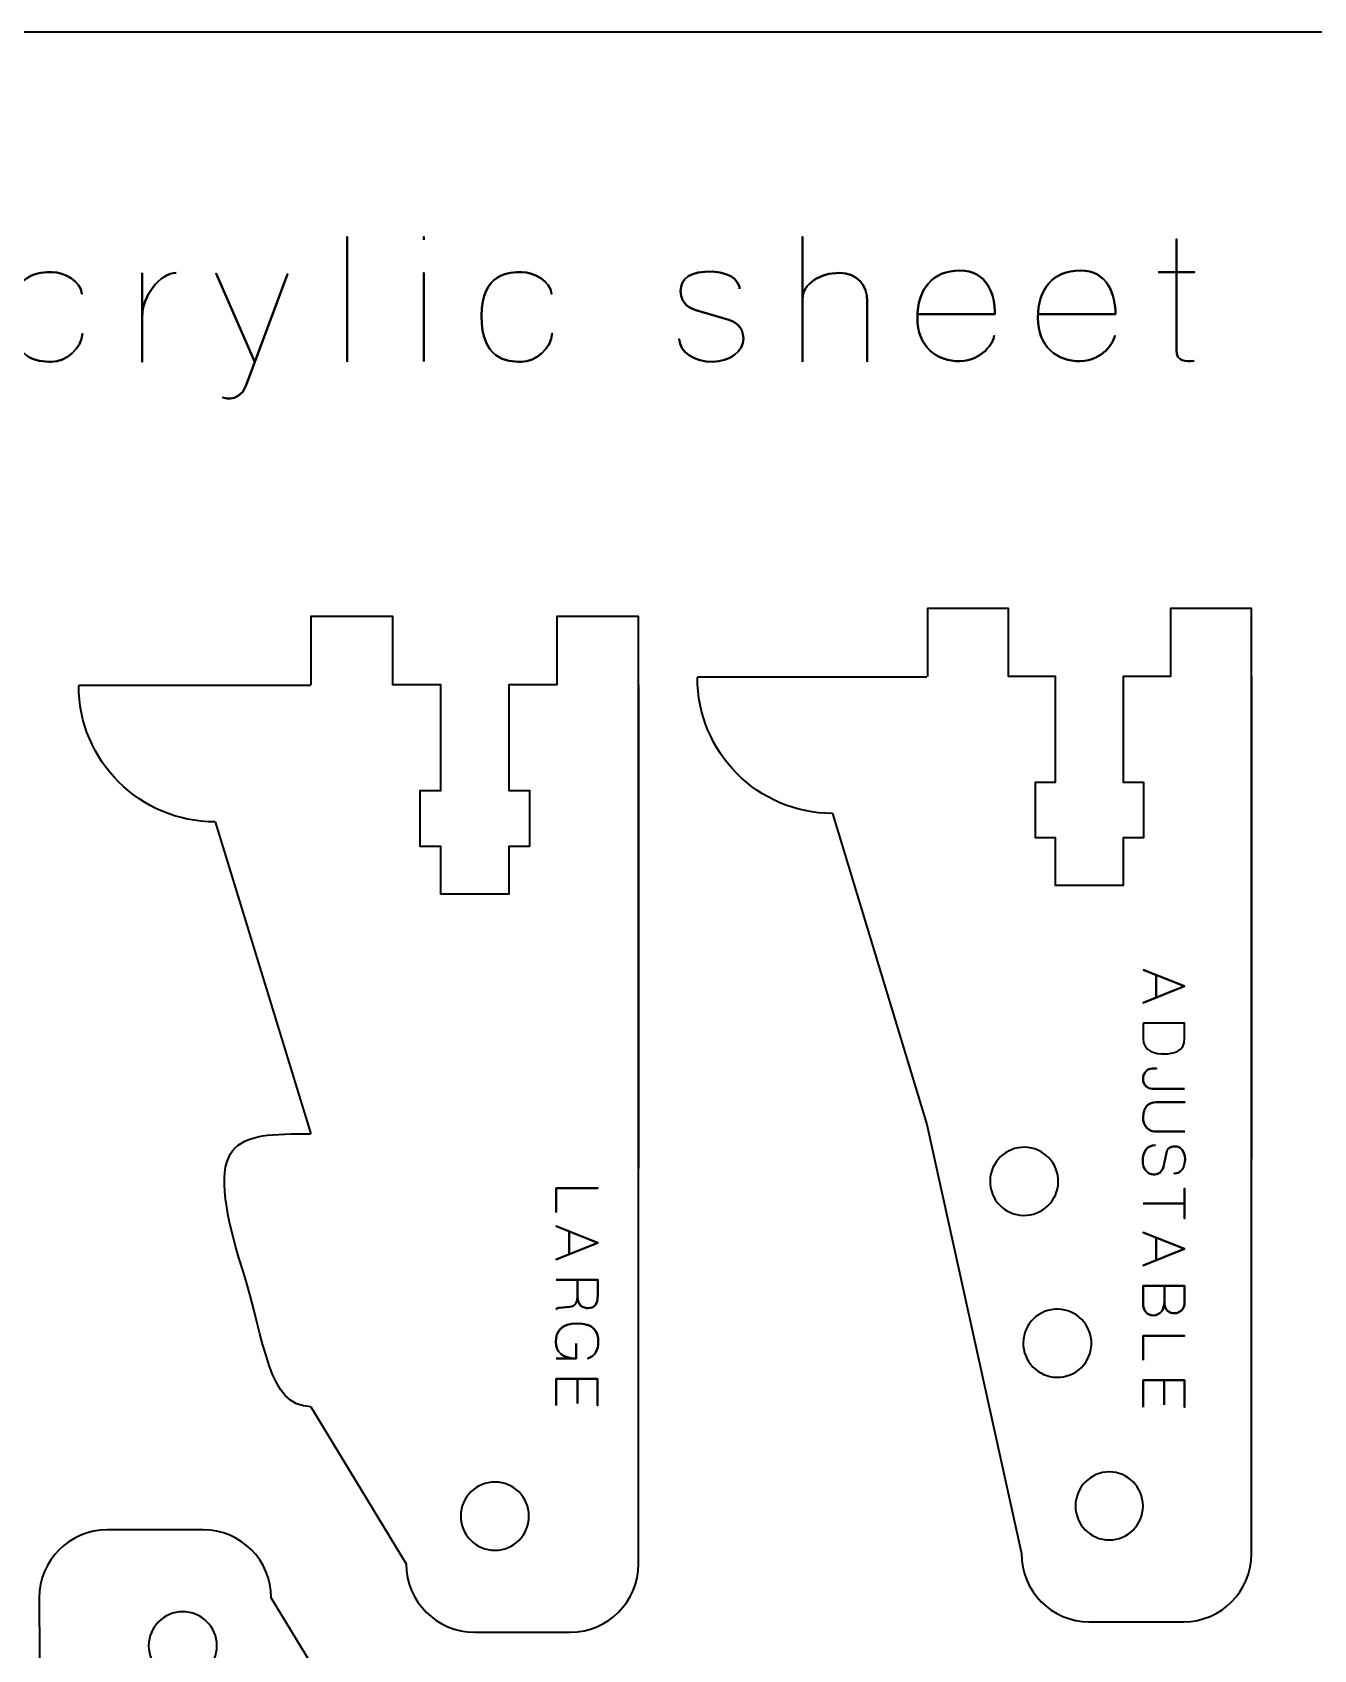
# Model space of a CAD drawing. Header units: inches. Extents: x 215 to 985, y -885 to -315.
# Drawn here: x 284.4 to 378.4, y -433.8 to -315.2 of the extents above; entities that cross this region are included whole.
import ezdxf

# ---------------------------------------------------------------- set-up
doc = ezdxf.new("R2010")
doc.units = ezdxf.units.IN
doc.header["$MEASUREMENT"] = 0
doc.layers.add('Layer 1', color=7, linetype='Continuous')

# ---------------------------------------------------------------- blocks, each defined once
blk = doc.blocks.new('block 257')
at = {"layer": 'Layer 1', "color": 250, "lineweight": 35, "true_color": 0x323232}
blk.add_open_spline([(318.35, -426.53), (316.97, -426.53), (315.85, -425.41), (315.85, -424.02), (315.85, -422.64), (316.97, -421.52), (318.35, -421.52), (319.73, -421.52), (320.85, -422.64), (320.85, -424.02), (320.85, -425.41), (319.73, -426.53), (318.35, -426.53)], degree=3, knots=[0, 0, 0, 0, 1, 1, 1, 2, 2, 2, 3, 3, 3, 4, 4, 4, 4], dxfattribs=at)
blk = doc.blocks.new('block 258')
at = {"layer": 'Layer 1', "color": 250, "lineweight": 35, "true_color": 0x323232}
blk.add_open_spline([(304.87, -416), (301.7, -416), (301.54, -411.26), (299.87, -405.99), (296.72, -395.99), (299.35, -395.99), (304.87, -395.99)], degree=3, knots=[0, 0, 0, 0, 1, 1, 1, 2, 2, 2, 2], dxfattribs=at)
blk = doc.blocks.new('block 259')
at = {"layer": 'Layer 1', "color": 250, "lineweight": 35, "true_color": 0x323232}
blk.add_lwpolyline([(297.84, -373.11), (304.85, -395.99)], dxfattribs=at)
blk = doc.blocks.new('block 260')
at = {"layer": 'Layer 1', "color": 250, "lineweight": 35, "true_color": 0x323232}
blk.add_open_spline([(304.85, -416), (304.85, -416), (311.85, -427.53), (311.85, -427.53), (311.85, -430.29), (314.09, -432.53), (316.85, -432.53), (316.85, -432.53), (323.88, -432.53), (323.88, -432.53), (326.64, -432.53), (328.88, -430.29), (328.88, -427.53), (328.88, -427.53), (328.88, -398.52), (328.88, -398.52)], degree=3, knots=[0, 0, 0, 0, 1, 1, 1, 2, 2, 2, 3, 3, 3, 4, 4, 4, 5, 5, 5, 5], dxfattribs=at)
blk = doc.blocks.new('block 261')
at = {"layer": 'Layer 1', "color": 250, "lineweight": 35, "true_color": 0x323232}
blk.add_lwpolyline([(304.85, -363.11), (287.84, -363.11)], dxfattribs=at)
blk = doc.blocks.new('block 262')
at = {"layer": 'Layer 1', "color": 250, "lineweight": 35, "true_color": 0x323232}
blk.add_open_spline([(328.88, -363.05), (328.88, -363.05), (328.88, -358.05), (328.88, -358.05), (328.88, -358.05), (322.88, -358.05), (322.88, -358.05), (322.88, -358.05), (322.88, -363.05), (322.88, -363.05), (322.88, -363.05), (319.38, -363.05), (319.38, -363.05), (319.38, -363.05), (319.38, -370.8), (319.38, -370.8), (319.38, -370.8), (320.88, -370.8), (320.88, -370.8), (320.88, -370.8), (320.88, -374.91), (320.88, -374.91), (320.88, -374.91), (319.38, -374.91), (319.38, -374.91), (319.38, -374.91), (319.38, -378.41), (319.38, -378.41), (319.38, -378.41), (314.38, -378.41), (314.38, -378.41), (314.38, -378.41), (314.38, -374.91), (314.38, -374.91), (314.38, -374.91), (312.88, -374.91), (312.88, -374.91), (312.88, -374.91), (312.88, -370.8), (312.88, -370.8), (312.88, -370.8), (314.38, -370.8), (314.38, -370.8), (314.38, -370.8), (314.38, -363.05), (314.38, -363.05), (314.38, -363.05), (310.88, -363.05), (310.88, -363.05), (310.88, -363.05), (310.88, -358.05), (310.88, -358.05), (310.88, -358.05), (304.87, -358.05), (304.87, -358.05), (304.87, -358.05), (304.87, -363.05), (304.87, -363.05)], degree=3, knots=[0, 0, 0, 0, 1, 1, 1, 2, 2, 2, 3, 3, 3, 4, 4, 4, 5, 5, 5, 6, 6, 6, 7, 7, 7, 8, 8, 8, 9, 9, 9, 10, 10, 10, 11, 11, 11, 12, 12, 12, 13, 13, 13, 14, 14, 14, 15, 15, 15, 16, 16, 16, 17, 17, 17, 18, 18, 18, 19, 19, 19, 19], dxfattribs=at)
blk = doc.blocks.new('block 263')
at = {"layer": 'Layer 1', "color": 250, "lineweight": 35, "true_color": 0x323232}
blk.add_open_spline([(328.88, -398.52), (328.88, -398.52), (328.88, -382.82), (328.88, -375.79), (328.88, -368.75), (328.88, -363.05), (328.88, -363.05), (328.88, -363.05), (328.88, -368.75), (328.88, -375.79), (328.88, -382.82), (328.88, -398.52), (328.88, -398.52)], degree=3, knots=[0, 0, 0, 0, 1, 1, 1, 2, 2, 2, 3, 3, 3, 4, 4, 4, 4], dxfattribs=at)
blk = doc.blocks.new('block 264')
at = {"layer": 'Layer 1', "color": 13, "lineweight": 35, "true_color": 0xed6444}
for points, knots in [([(322.84, -401.75), (322.84, -401.75), (322.84, -399.97), (322.84, -399.97), (322.84, -399.97), (325.89, -399.97), (325.89, -399.97), (325.89, -399.97), (322.84, -399.97), (322.84, -399.97), (322.84, -399.97), (322.84, -401.75), (322.84, -401.75)], [0, 0, 0, 0, 1, 1, 1, 2, 2, 2, 3, 3, 3, 4, 4, 4, 4]), ([(325.89, -403.98), (325.89, -403.98), (322.84, -405.2), (322.84, -405.2), (322.84, -405.2), (325.89, -403.98), (325.89, -403.98), (325.89, -403.98), (322.84, -402.77), (322.84, -402.77), (322.84, -402.77), (325.89, -403.98), (325.89, -403.98)], [0, 0, 0, 0, 1, 1, 1, 2, 2, 2, 3, 3, 3, 4, 4, 4, 4]), ([(323.8, -404.81), (323.8, -404.81), (323.8, -403.15), (323.8, -403.15), (323.8, -403.15), (323.8, -404.81), (323.8, -404.81)], [0, 0, 0, 0, 1, 1, 1, 2, 2, 2, 2]), ([(322.84, -406.69), (322.84, -406.69), (325.89, -406.69), (325.89, -406.69), (325.89, -406.69), (325.89, -407.8), (325.89, -407.8), (325.89, -408.58), (325.62, -408.74), (325.21, -408.77), (324.8, -408.78), (324.4, -408.58), (324.4, -407.89), (324.4, -407.89), (324.4, -406.69), (324.4, -406.69), (324.4, -406.69), (324.4, -407.89), (324.4, -407.89), (324.4, -408.56), (324.8, -408.78), (325.21, -408.77), (325.62, -408.74), (325.89, -408.56), (325.89, -407.8), (325.89, -407.8), (325.89, -406.69), (325.89, -406.69), (325.89, -406.69), (322.84, -406.69), (322.84, -406.69)], [0, 0, 0, 0, 1, 1, 1, 2, 2, 2, 3, 3, 3, 4, 4, 4, 5, 5, 5, 6, 6, 6, 7, 7, 7, 8, 8, 8, 9, 9, 9, 10, 10, 10, 10]), ([(322.84, -408.86), (322.9, -408.77), (323.02, -408.75), (323.07, -408.75), (323.07, -408.75), (323.84, -408.68), (323.84, -408.68), (324.17, -408.65), (324.4, -408.41), (324.4, -407.95), (324.4, -408.41), (324.17, -408.65), (323.84, -408.68), (323.84, -408.68), (323.07, -408.75), (323.07, -408.75), (323.02, -408.75), (322.9, -408.77), (322.84, -408.86)], [0, 0, 0, 0, 1, 1, 1, 2, 2, 2, 3, 3, 3, 4, 4, 4, 5, 5, 5, 6, 6, 6, 6]), ([(324.32, -411.37), (324.32, -411.37), (324.32, -412.46), (324.32, -412.46), (323.28, -412.46), (322.82, -411.99), (322.82, -411.24), (322.82, -410.49), (323.21, -409.9), (324.37, -409.9), (325.53, -409.9), (325.93, -410.4), (325.93, -411.24), (325.93, -411.84), (325.72, -412.26), (325.17, -412.46), (325.72, -412.26), (325.93, -411.84), (325.93, -411.24), (325.93, -410.4), (325.53, -409.9), (324.37, -409.9), (323.21, -409.9), (322.82, -410.49), (322.82, -411.24), (322.82, -411.99), (323.28, -412.46), (324.32, -412.46), (324.32, -412.46), (324.32, -411.37), (324.32, -411.37)], [0, 0, 0, 0, 1, 1, 1, 2, 2, 2, 3, 3, 3, 4, 4, 4, 5, 5, 5, 6, 6, 6, 7, 7, 7, 8, 8, 8, 9, 9, 9, 10, 10, 10, 10]), ([(322.84, -412.46), (322.84, -412.46), (324.32, -412.46), (324.32, -412.46), (324.32, -412.46), (322.84, -412.46), (322.84, -412.46)], [0, 0, 0, 0, 1, 1, 1, 2, 2, 2, 2]), ([(322.84, -415.92), (322.84, -415.92), (322.84, -413.95), (322.84, -413.95), (322.84, -413.95), (325.87, -413.95), (325.87, -413.95), (325.87, -413.95), (325.87, -415.92), (325.87, -415.92), (325.87, -415.92), (325.87, -413.95), (325.87, -413.95), (325.87, -413.95), (322.84, -413.95), (322.84, -413.95), (322.84, -413.95), (322.84, -415.92), (322.84, -415.92)], [0, 0, 0, 0, 1, 1, 1, 2, 2, 2, 3, 3, 3, 4, 4, 4, 5, 5, 5, 6, 6, 6, 6]), ([(324.4, -415.76), (324.4, -415.76), (324.4, -413.95), (324.4, -413.95), (324.4, -413.95), (324.4, -415.76), (324.4, -415.76)], [0, 0, 0, 0, 1, 1, 1, 2, 2, 2, 2])]:
    blk.add_open_spline(points, degree=3, knots=knots, dxfattribs=at)
blk = doc.blocks.new('block 256')
at = {"layer": 'Layer 1', "color": 250, "lineweight": 35, "true_color": 0x323232}
blk.add_open_spline([(297.84, -373.11), (292.32, -373.11), (287.84, -368.63), (287.84, -363.11)], degree=3, dxfattribs=at)
at = {"layer": 'Layer 1'}
for name in ['block 262', 'block 261', 'block 263', 'block 259', 'block 258', 'block 260', 'block 264', 'block 257']:
    blk.add_blockref(name, (0, 0), dxfattribs=at)
blk = doc.blocks.new('block 266')
at = {"layer": 'Layer 1', "color": 250, "lineweight": 35, "true_color": 0x323232}
blk.add_open_spline([(295.47, -431.03), (296.85, -431.03), (297.97, -432.15), (297.97, -433.53), (297.97, -434.91), (296.85, -436.03), (295.47, -436.03), (294.09, -436.03), (292.97, -434.91), (292.97, -433.53), (292.97, -432.15), (294.09, -431.03), (295.47, -431.03)], degree=3, knots=[0, 0, 0, 0, 1, 1, 1, 2, 2, 2, 3, 3, 3, 4, 4, 4, 4], dxfattribs=at)
blk = doc.blocks.new('block 267')
at = {"layer": 'Layer 1', "color": 250, "lineweight": 35, "true_color": 0x323232}
blk.add_open_spline([(308.93, -441.55), (312.11, -441.55), (312.27, -446.28), (313.93, -451.55), (317.08, -461.54), (314.45, -461.54), (308.93, -461.54)], degree=3, knots=[0, 0, 0, 0, 1, 1, 1, 2, 2, 2, 2], dxfattribs=at)
blk = doc.blocks.new('block 268')
at = {"layer": 'Layer 1', "color": 250, "lineweight": 35, "true_color": 0x323232}
blk.add_lwpolyline([(320.87, -481.97), (308.93, -461.54)], dxfattribs=at)
blk = doc.blocks.new('block 269')
at = {"layer": 'Layer 1', "color": 250, "lineweight": 35, "true_color": 0x323232}
blk.add_open_spline([(308.96, -441.55), (308.96, -441.55), (301.96, -430.02), (301.96, -430.02), (301.96, -427.26), (299.73, -425.03), (296.97, -425.03), (296.97, -425.03), (289.94, -425.03), (289.94, -425.03), (287.18, -425.03), (284.94, -427.26), (284.94, -430.02), (284.94, -430.02), (285.15, -463.76), (285.15, -463.76)], degree=3, knots=[0, 0, 0, 0, 1, 1, 1, 2, 2, 2, 3, 3, 3, 4, 4, 4, 5, 5, 5, 5], dxfattribs=at)
blk = doc.blocks.new('block 270')
at = {"layer": 'Layer 1', "color": 250, "lineweight": 35, "true_color": 0x323232}
blk.add_lwpolyline([(316.07, -493.32), (332.68, -489.75)], dxfattribs=at)
blk = doc.blocks.new('block 271')
at = {"layer": 'Layer 1', "color": 250, "lineweight": 35, "true_color": 0x323232}
blk.add_open_spline([(292.6, -498.42), (292.6, -498.42), (293.65, -503.31), (293.65, -503.31), (293.65, -503.31), (299.51, -502.05), (299.51, -502.05), (299.51, -502.05), (298.46, -497.16), (298.46, -497.16), (298.46, -497.16), (301.88, -496.43), (301.88, -496.43), (301.88, -496.43), (300.25, -488.85), (300.25, -488.85), (300.25, -488.85), (298.79, -489.17), (298.79, -489.17), (298.79, -489.17), (297.93, -485.16), (297.93, -485.16), (297.93, -485.16), (299.39, -484.85), (299.39, -484.85), (299.39, -484.85), (298.66, -481.43), (298.66, -481.43), (298.66, -481.43), (303.55, -480.38), (303.55, -480.38), (303.55, -480.38), (304.28, -483.8), (304.28, -483.8), (304.28, -483.8), (305.75, -483.48), (305.75, -483.48), (305.75, -483.48), (306.61, -487.49), (306.61, -487.49), (306.61, -487.49), (305.14, -487.8), (305.14, -487.8), (305.14, -487.8), (306.77, -495.38), (306.77, -495.38), (306.77, -495.38), (310.19, -494.64), (310.19, -494.64), (310.19, -494.64), (311.24, -499.53), (311.24, -499.53), (311.24, -499.53), (317.1, -498.27), (317.1, -498.27), (317.1, -498.27), (316.05, -493.38), (316.05, -493.38)], degree=3, knots=[0, 0, 0, 0, 1, 1, 1, 2, 2, 2, 3, 3, 3, 4, 4, 4, 5, 5, 5, 6, 6, 6, 7, 7, 7, 8, 8, 8, 9, 9, 9, 10, 10, 10, 11, 11, 11, 12, 12, 12, 13, 13, 13, 14, 14, 14, 15, 15, 15, 16, 16, 16, 17, 17, 17, 18, 18, 18, 19, 19, 19, 19], dxfattribs=at)
blk = doc.blocks.new('block 272')
at = {"layer": 'Layer 1', "color": 250, "lineweight": 35, "true_color": 0x323232}
blk.add_open_spline([(285.15, -463.76), (285.15, -463.76), (288.45, -479.11), (289.92, -485.98), (291.4, -492.85), (292.6, -498.42), (292.6, -498.42), (292.6, -498.42), (291.4, -492.85), (289.92, -485.98), (288.45, -479.11), (285.15, -463.76), (285.15, -463.76)], degree=3, knots=[0, 0, 0, 0, 1, 1, 1, 2, 2, 2, 3, 3, 3, 4, 4, 4, 4], dxfattribs=at)
blk = doc.blocks.new('block 273')
at = {"layer": 'Layer 1', "color": 13, "lineweight": 35, "true_color": 0xed6444}
for points, knots in [([(292.12, -439.9), (292.12, -439.9), (292.12, -441.68), (292.12, -441.68), (292.12, -441.68), (289.07, -441.68), (289.07, -441.68), (289.07, -441.68), (292.12, -441.68), (292.12, -441.68), (292.12, -441.68), (292.12, -439.9), (292.12, -439.9)], [0, 0, 0, 0, 1, 1, 1, 2, 2, 2, 3, 3, 3, 4, 4, 4, 4]), ([(292.12, -443.16), (292.12, -443.16), (292.12, -444.94), (292.12, -444.94), (292.12, -444.94), (289.07, -444.94), (289.07, -444.94), (289.07, -444.94), (292.12, -444.94), (292.12, -444.94), (292.12, -444.94), (292.12, -443.16), (292.12, -443.16)], [0, 0, 0, 0, 1, 1, 1, 2, 2, 2, 3, 3, 3, 4, 4, 4, 4]), ([(292.12, -448.86), (292.12, -448.86), (289.07, -447.65), (289.07, -447.65), (289.07, -447.65), (292.12, -446.43), (292.12, -446.43), (292.12, -446.43), (289.07, -447.65), (289.07, -447.65), (289.07, -447.65), (292.12, -448.86), (292.12, -448.86)], [0, 0, 0, 0, 1, 1, 1, 2, 2, 2, 3, 3, 3, 4, 4, 4, 4]), ([(291.16, -448.48), (291.16, -448.48), (291.16, -446.82), (291.16, -446.82), (291.16, -446.82), (291.16, -448.48), (291.16, -448.48)], [0, 0, 0, 0, 1, 1, 1, 2, 2, 2, 2]), ([(289.07, -453.03), (289.07, -453.03), (292.12, -451.72), (292.12, -451.72), (292.12, -451.72), (289.07, -450.4), (289.07, -450.4), (289.07, -450.4), (292.12, -450.4), (292.12, -450.4), (292.12, -450.4), (289.07, -450.4), (289.07, -450.4), (289.07, -450.4), (292.12, -451.72), (292.12, -451.72), (292.12, -451.72), (289.07, -453.03), (289.07, -453.03), (289.07, -453.03), (292.12, -453.03), (292.12, -453.03), (292.12, -453.03), (289.07, -453.03), (289.07, -453.03)], [0, 0, 0, 0, 1, 1, 1, 2, 2, 2, 3, 3, 3, 4, 4, 4, 5, 5, 5, 6, 6, 6, 7, 7, 7, 8, 8, 8, 8]), ([(291.2, -456.65), (291.88, -456.65), (292.15, -456.13), (292.15, -455.53), (292.15, -454.91), (291.76, -454.53), (291.39, -454.52), (291.01, -454.5), (290.72, -454.69), (290.64, -455.07), (290.64, -455.07), (290.41, -456.11), (290.41, -456.11), (290.35, -456.4), (290.18, -456.57), (289.78, -456.57), (289.39, -456.57), (289.04, -456.24), (289.04, -455.63), (289.04, -455.02), (289.33, -454.57), (289.83, -454.59), (289.33, -454.57), (289.04, -455.02), (289.04, -455.63), (289.04, -456.24), (289.39, -456.57), (289.78, -456.57), (290.18, -456.57), (290.35, -456.41), (290.41, -456.11), (290.41, -456.11), (290.64, -455.07), (290.64, -455.07), (290.72, -454.68), (291.01, -454.5), (291.39, -454.52), (291.76, -454.53), (292.15, -454.91), (292.15, -455.53), (292.15, -456.13), (291.88, -456.65), (291.2, -456.65)], [0, 0, 0, 0, 1, 1, 1, 2, 2, 2, 3, 3, 3, 4, 4, 4, 5, 5, 5, 6, 6, 6, 7, 7, 7, 8, 8, 8, 9, 9, 9, 10, 10, 10, 11, 11, 11, 12, 12, 12, 13, 13, 13, 14, 14, 14, 14])]:
    blk.add_open_spline(points, degree=3, knots=knots, dxfattribs=at)
blk = doc.blocks.new('block 265')
at = {"layer": 'Layer 1', "color": 250, "lineweight": 35, "true_color": 0x323232}
blk.add_open_spline([(320.87, -481.97), (326.28, -480.86), (331.57, -484.34), (332.68, -489.75)], degree=3, dxfattribs=at)
at = {"layer": 'Layer 1'}
for name in ['block 269', 'block 266', 'block 273', 'block 267', 'block 268', 'block 272', 'block 271', 'block 270']:
    blk.add_blockref(name, (0, 0), dxfattribs=at)
blk = doc.blocks.new('block 275')
at = {"layer": 'Layer 1', "color": 250, "lineweight": 35, "true_color": 0x323232}
blk.add_open_spline([(363.39, -425.77), (362.02, -425.77), (360.91, -424.66), (360.91, -423.28), (360.91, -421.9), (362.02, -420.78), (363.39, -420.78), (364.75, -420.78), (365.86, -421.9), (365.86, -423.28), (365.86, -424.66), (364.75, -425.77), (363.39, -425.77)], degree=3, knots=[0, 0, 0, 0, 1, 1, 1, 2, 2, 2, 3, 3, 3, 4, 4, 4, 4], dxfattribs=at)
blk = doc.blocks.new('block 276')
at = {"layer": 'Layer 1', "color": 250, "lineweight": 35, "true_color": 0x323232}
blk.add_lwpolyline([(343.09, -372.49), (350.02, -395.31)], dxfattribs=at)
blk = doc.blocks.new('block 277')
at = {"layer": 'Layer 1', "color": 250, "lineweight": 35, "true_color": 0x323232}
blk.add_open_spline([(350.02, -395.31), (350.02, -395.31), (356.95, -426.77), (356.95, -426.77), (356.95, -429.53), (359.17, -431.76), (361.9, -431.77), (361.9, -431.77), (368.86, -431.77), (368.86, -431.77), (371.59, -431.76), (373.81, -429.53), (373.81, -426.77), (373.81, -426.77), (373.81, -397.84), (373.81, -397.84)], degree=3, knots=[0, 0, 0, 0, 1, 1, 1, 2, 2, 2, 3, 3, 3, 4, 4, 4, 5, 5, 5, 5], dxfattribs=at)
blk = doc.blocks.new('block 278')
at = {"layer": 'Layer 1', "color": 250, "lineweight": 35, "true_color": 0x323232}
blk.add_lwpolyline([(350.02, -362.51), (333.19, -362.51)], dxfattribs=at)
blk = doc.blocks.new('block 279')
at = {"layer": 'Layer 1', "color": 250, "lineweight": 35, "true_color": 0x323232}
blk.add_lwpolyline([(373.81, -362.45), (373.81, -357.46), (367.87, -357.46), (367.87, -362.45), (364.4, -362.45), (364.4, -370.19), (365.89, -370.19), (365.89, -374.28), (364.4, -374.28), (364.4, -377.77), (359.45, -377.77), (359.45, -374.28), (357.97, -374.28), (357.97, -370.19), (359.45, -370.19), (359.45, -362.45), (355.99, -362.45), (355.99, -357.46), (350.05, -357.46), (350.05, -362.45)], dxfattribs=at)
blk = doc.blocks.new('block 280')
at = {"layer": 'Layer 1', "color": 250, "lineweight": 35, "true_color": 0x323232}
blk.add_open_spline([(373.81, -397.84), (373.81, -397.84), (373.81, -382.17), (373.81, -375.16), (373.81, -368.14), (373.81, -362.45), (373.81, -362.45), (373.81, -362.45), (373.81, -368.14), (373.81, -375.16), (373.81, -382.17), (373.81, -397.84), (373.81, -397.84)], degree=3, knots=[0, 0, 0, 0, 1, 1, 1, 2, 2, 2, 3, 3, 3, 4, 4, 4, 4], dxfattribs=at)
blk = doc.blocks.new('block 281')
at = {"layer": 'Layer 1', "color": 13, "lineweight": 35, "true_color": 0xed6444}
blk.add_lwpolyline([(365.86, -401.09), (368.91, -401.09), (368.91, -400), (368.91, -402.2), (368.91, -401.09), (365.86, -401.09)], dxfattribs=at)
for points, knots in [([(365.86, -383.96), (365.86, -383.96), (368.91, -385.17), (368.91, -385.17), (368.91, -385.17), (365.86, -386.39), (365.86, -386.39), (365.86, -386.39), (368.91, -385.17), (368.91, -385.17), (368.91, -385.17), (365.86, -383.96), (365.86, -383.96)], [0, 0, 0, 0, 1, 1, 1, 2, 2, 2, 3, 3, 3, 4, 4, 4, 4]), ([(366.82, -384.34), (366.82, -384.34), (366.82, -386), (366.82, -386), (366.82, -386), (366.82, -384.34), (366.82, -384.34)], [0, 0, 0, 0, 1, 1, 1, 2, 2, 2, 2]), ([(365.86, -387.88), (365.86, -387.88), (368.91, -387.88), (368.91, -387.88), (368.91, -387.88), (368.91, -388.98), (368.91, -388.98), (368.91, -389.98), (368.06, -390.11), (367.43, -390.13), (366.8, -390.16), (365.86, -389.94), (365.86, -388.98), (365.86, -388.98), (365.86, -387.88), (365.86, -387.88)], [0, 0, 0, 0, 1, 1, 1, 2, 2, 2, 3, 3, 3, 4, 4, 4, 5, 5, 5, 5]), ([(365.86, -387.88), (365.86, -387.88), (368.91, -387.88), (368.91, -387.88), (368.91, -387.88), (368.91, -388.98), (368.91, -388.98), (368.91, -389.98), (368.06, -390.11), (367.43, -390.13), (366.8, -390.16), (365.86, -389.94), (365.86, -388.98), (365.86, -388.98), (365.86, -387.88), (365.86, -387.88)], [0, 0, 0, 0, 1, 1, 1, 2, 2, 2, 3, 3, 3, 4, 4, 4, 5, 5, 5, 5]), ([(368.89, -392.69), (368.89, -392.69), (366.52, -392.68), (366.52, -392.68), (366.22, -392.68), (365.86, -392.43), (365.86, -391.96), (365.86, -391.5), (366.21, -391.2), (366.52, -391.2), (366.52, -391.2), (366.84, -391.2), (366.84, -391.2), (366.84, -391.2), (366.52, -391.2), (366.52, -391.2), (366.21, -391.2), (365.86, -391.5), (365.86, -391.96), (365.86, -392.43), (366.22, -392.68), (366.52, -392.68), (366.52, -392.68), (368.89, -392.69), (368.89, -392.69)], [0, 0, 0, 0, 1, 1, 1, 2, 2, 2, 3, 3, 3, 4, 4, 4, 5, 5, 5, 6, 6, 6, 7, 7, 7, 8, 8, 8, 8]), ([(368.92, -395.82), (368.92, -395.82), (367.34, -395.82), (366.83, -395.82), (366.32, -395.82), (365.86, -395.5), (365.86, -394.76), (365.88, -394.01), (366.29, -393.67), (366.83, -393.67), (366.83, -393.67), (368.92, -393.67), (368.92, -393.67), (368.92, -393.67), (366.83, -393.67), (366.83, -393.67), (366.29, -393.67), (365.88, -394.01), (365.86, -394.76), (365.86, -395.5), (366.32, -395.82), (366.83, -395.82), (367.34, -395.82), (368.92, -395.82), (368.92, -395.82)], [0, 0, 0, 0, 1, 1, 1, 2, 2, 2, 3, 3, 3, 4, 4, 4, 5, 5, 5, 6, 6, 6, 7, 7, 7, 8, 8, 8, 8]), ([(366.78, -396.83), (366.11, -396.83), (365.84, -397.35), (365.84, -397.96), (365.84, -398.57), (366.22, -398.95), (366.6, -398.97), (366.97, -398.98), (367.27, -398.79), (367.35, -398.41), (367.35, -398.41), (367.57, -397.38), (367.57, -397.38), (367.63, -397.08), (367.8, -396.91), (368.2, -396.91), (368.6, -396.91), (368.94, -397.24), (368.94, -397.85), (368.94, -398.46), (368.65, -398.91), (368.15, -398.89), (368.65, -398.91), (368.94, -398.46), (368.94, -397.85), (368.94, -397.24), (368.6, -396.91), (368.2, -396.91), (367.8, -396.91), (367.64, -397.08), (367.57, -397.38), (367.57, -397.38), (367.35, -398.41), (367.35, -398.41), (367.27, -398.8), (366.97, -398.98), (366.6, -398.97), (366.22, -398.95), (365.84, -398.57), (365.84, -397.96), (365.84, -397.35), (366.11, -396.83), (366.78, -396.83)], [0, 0, 0, 0, 1, 1, 1, 2, 2, 2, 3, 3, 3, 4, 4, 4, 5, 5, 5, 6, 6, 6, 7, 7, 7, 8, 8, 8, 9, 9, 9, 10, 10, 10, 11, 11, 11, 12, 12, 12, 13, 13, 13, 14, 14, 14, 14]), ([(368.91, -404.43), (368.91, -404.43), (365.86, -405.64), (365.86, -405.64), (365.86, -405.64), (368.91, -404.43), (368.91, -404.43), (368.91, -404.43), (365.86, -403.22), (365.86, -403.22), (365.86, -403.22), (368.91, -404.43), (368.91, -404.43)], [0, 0, 0, 0, 1, 1, 1, 2, 2, 2, 3, 3, 3, 4, 4, 4, 4]), ([(366.82, -405.26), (366.82, -405.26), (366.82, -403.6), (366.82, -403.6), (366.82, -403.6), (366.82, -405.26), (366.82, -405.26)], [0, 0, 0, 0, 1, 1, 1, 2, 2, 2, 2]), ([(367.43, -408.31), (367.43, -408.91), (367.8, -409.16), (368.17, -409.15), (368.53, -409.13), (368.91, -408.88), (368.91, -408.31), (368.91, -408.31), (368.91, -407.13), (368.91, -407.13), (368.91, -407.13), (365.86, -407.13), (365.86, -407.13), (365.86, -407.13), (365.86, -408.43), (365.86, -408.43), (365.86, -408.91), (366.15, -409.3), (366.63, -409.3), (367.11, -409.29), (367.43, -408.88), (367.43, -408.31), (367.43, -408.88), (367.11, -409.29), (366.63, -409.3), (366.15, -409.3), (365.86, -408.91), (365.86, -408.43), (365.86, -408.43), (365.86, -407.13), (365.86, -407.13), (365.86, -407.13), (368.91, -407.13), (368.91, -407.13), (368.91, -407.13), (368.91, -408.31), (368.91, -408.31), (368.91, -408.88), (368.53, -409.13), (368.17, -409.15), (367.8, -409.16), (367.43, -408.91), (367.43, -408.31), (367.43, -408.31), (367.43, -407.13), (367.43, -407.13), (367.43, -407.13), (367.43, -408.31), (367.43, -408.31)], [0, 0, 0, 0, 1, 1, 1, 2, 2, 2, 3, 3, 3, 4, 4, 4, 5, 5, 5, 6, 6, 6, 7, 7, 7, 8, 8, 8, 9, 9, 9, 10, 10, 10, 11, 11, 11, 12, 12, 12, 13, 13, 13, 14, 14, 14, 15, 15, 15, 16, 16, 16, 16]), ([(365.86, -412.58), (365.86, -412.58), (365.86, -410.8), (365.86, -410.8), (365.86, -410.8), (368.91, -410.8), (368.91, -410.8), (368.91, -410.8), (365.86, -410.8), (365.86, -410.8), (365.86, -410.8), (365.86, -412.58), (365.86, -412.58)], [0, 0, 0, 0, 1, 1, 1, 2, 2, 2, 3, 3, 3, 4, 4, 4, 4]), ([(365.86, -416.03), (365.86, -416.03), (365.86, -414.06), (365.86, -414.06), (365.86, -414.06), (368.89, -414.06), (368.89, -414.06), (368.89, -414.06), (368.89, -416.03), (368.89, -416.03), (368.89, -416.03), (368.89, -414.06), (368.89, -414.06), (368.89, -414.06), (365.86, -414.06), (365.86, -414.06), (365.86, -414.06), (365.86, -416.03), (365.86, -416.03)], [0, 0, 0, 0, 1, 1, 1, 2, 2, 2, 3, 3, 3, 4, 4, 4, 5, 5, 5, 6, 6, 6, 6]), ([(367.42, -415.86), (367.42, -415.86), (367.42, -414.06), (367.42, -414.06), (367.42, -414.06), (367.42, -415.86), (367.42, -415.86)], [0, 0, 0, 0, 1, 1, 1, 2, 2, 2, 2])]:
    blk.add_open_spline(points, degree=3, knots=knots, dxfattribs=at)
blk = doc.blocks.new('block 274')
at = {"layer": 'Layer 1', "color": 250, "lineweight": 35, "true_color": 0x323232}
blk.add_open_spline([(343.09, -372.49), (337.63, -372.49), (333.19, -368.02), (333.19, -362.51)], degree=3, dxfattribs=at)
at = {"layer": 'Layer 1', "color": 179, "lineweight": 35, "true_color": 0x231f20}
for points in [[(354.69, -399.92), (354.44, -398.56), (355.34, -397.26), (356.7, -397.01), (358.06, -396.77), (359.36, -397.67), (359.61, -399.03), (359.85, -400.38), (358.95, -401.69), (357.59, -401.93), (356.24, -402.18), (354.93, -401.28), (354.69, -399.92)], [(357.12, -411.79), (356.87, -410.43), (357.77, -409.13), (359.13, -408.89), (360.49, -408.64), (361.79, -409.54), (362.04, -410.9), (362.29, -412.26), (361.38, -413.56), (360.03, -413.8), (358.67, -414.05), (357.37, -413.15), (357.12, -411.79)]]:
    blk.add_open_spline(points, degree=3, knots=[0, 0, 0, 0, 1, 1, 1, 2, 2, 2, 3, 3, 3, 4, 4, 4, 4], dxfattribs=at)
at = {"layer": 'Layer 1'}
for name in ['block 279', 'block 278', 'block 280', 'block 276', 'block 281', 'block 277', 'block 275']:
    blk.add_blockref(name, (0, 0), dxfattribs=at)
blk = doc.blocks.new('block 283')
at = {"layer": 'Layer 1', "color": 179, "lineweight": 35, "true_color": 0x231f20}
for points, knots in [([(307.53, -339.37), (307.53, -339.37), (307.53, -330.22), (307.53, -330.22), (307.53, -330.22), (307.53, -339.37), (307.53, -339.37)], [0, 0, 0, 0, 1, 1, 1, 2, 2, 2, 2]), ([(313.14, -330.43), (313.14, -330.43), (313.14, -330.2), (313.14, -330.2), (313.14, -330.2), (313.14, -330.43), (313.14, -330.43)], [0, 0, 0, 0, 1, 1, 1, 2, 2, 2, 2]), ([(340.9, -339.37), (340.9, -339.37), (340.9, -330.22), (340.9, -330.22), (340.9, -330.22), (340.9, -339.37), (340.9, -339.37)], [0, 0, 0, 0, 1, 1, 1, 2, 2, 2, 2]), ([(369.6, -339.31), (368.98, -339.35), (368.31, -339.37), (368.31, -338.52), (368.31, -337.66), (368.31, -330.39), (368.31, -330.39), (368.31, -330.39), (368.31, -337.66), (368.31, -338.52), (368.31, -339.37), (368.98, -339.35), (369.6, -339.31)], [0, 0, 0, 0, 1, 1, 1, 2, 2, 2, 3, 3, 3, 4, 4, 4, 4]), ([(288.11, -337.3), (288.07, -338.37), (286.93, -339.37), (285.85, -339.37), (284.78, -339.37), (282.94, -339.19), (282.94, -336.01), (282.94, -332.83), (285, -332.79), (285.9, -332.79), (286.8, -332.79), (288, -333.49), (288.07, -334.38), (288, -333.49), (286.8, -332.79), (285.9, -332.79), (285, -332.79), (282.94, -332.83), (282.94, -336.01), (282.94, -339.19), (284.78, -339.37), (285.85, -339.37), (286.93, -339.37), (288.07, -338.37), (288.11, -337.3)], [0, 0, 0, 0, 1, 1, 1, 2, 2, 2, 3, 3, 3, 4, 4, 4, 5, 5, 5, 6, 6, 6, 7, 7, 7, 8, 8, 8, 8]), ([(294.99, -332.86), (293.81, -332.85), (292.47, -334.58), (292.5, -336.05), (292.47, -334.58), (293.81, -332.85), (294.99, -332.86)], [0, 0, 0, 0, 1, 1, 1, 2, 2, 2, 2]), ([(292.5, -332.86), (292.5, -332.86), (292.5, -339.37), (292.5, -339.37), (292.5, -339.37), (292.5, -332.86), (292.5, -332.86)], [0, 0, 0, 0, 1, 1, 1, 2, 2, 2, 2]), ([(300.75, -339.41), (300.75, -339.41), (297.91, -332.9), (297.91, -332.9), (297.91, -332.9), (300.75, -339.41), (300.75, -339.41)], [0, 0, 0, 0, 1, 1, 1, 2, 2, 2, 2]), ([(300.12, -341.09), (300.12, -341.09), (303.15, -332.95), (303.15, -332.95), (303.15, -332.95), (300.12, -341.09), (300.12, -341.09), (299.86, -341.8), (299.25, -342.25), (298.4, -341.99), (299.25, -342.25), (299.86, -341.8), (300.12, -341.09)], [0, 0, 0, 0, 1, 1, 1, 2, 2, 2, 3, 3, 3, 4, 4, 4, 4]), ([(313.14, -339.36), (313.14, -339.36), (313.14, -332.85), (313.14, -332.85), (313.14, -332.85), (313.14, -339.38), (313.14, -339.36)], [0, 0, 0, 0, 1, 1, 1, 2, 2, 2, 2]), ([(320.28, -339.37), (319.21, -339.37), (317.37, -339.19), (317.37, -336.01), (317.37, -332.83), (319.43, -332.79), (320.33, -332.79), (321.23, -332.79), (322.42, -333.49), (322.5, -334.38), (322.42, -333.49), (321.23, -332.79), (320.33, -332.79), (319.43, -332.79), (317.37, -332.83), (317.37, -336.01), (317.37, -339.19), (319.21, -339.37), (320.28, -339.37), (321.36, -339.37), (322.5, -338.37), (322.54, -337.3), (322.5, -338.37), (321.36, -339.37), (320.28, -339.37)], [0, 0, 0, 0, 1, 1, 1, 2, 2, 2, 3, 3, 3, 4, 4, 4, 5, 5, 5, 6, 6, 6, 7, 7, 7, 8, 8, 8, 8]), ([(336.29, -334.03), (336.32, -333.71), (335.9, -332.82), (334.3, -332.76), (332.7, -332.72), (331.96, -333.23), (331.96, -334.2), (331.96, -335.19), (332.79, -335.5), (333.09, -335.59), (333.09, -335.59), (335.49, -336.3), (335.49, -336.3), (335.81, -336.38), (336.57, -336.72), (336.57, -337.66), (336.57, -338.6), (335.57, -339.37), (334.3, -339.37), (333.03, -339.37), (331.87, -338.7), (331.87, -337.71), (331.87, -338.7), (333.03, -339.37), (334.3, -339.37), (335.57, -339.37), (336.57, -338.6), (336.57, -337.66), (336.57, -336.72), (335.81, -336.38), (335.49, -336.3), (335.49, -336.3), (333.09, -335.59), (333.09, -335.59), (332.79, -335.5), (331.96, -335.19), (331.96, -334.2), (331.96, -333.23), (332.7, -332.72), (334.3, -332.76), (335.9, -332.82), (336.32, -333.71), (336.29, -334.03)], [0, 0, 0, 0, 1, 1, 1, 2, 2, 2, 3, 3, 3, 4, 4, 4, 5, 5, 5, 6, 6, 6, 7, 7, 7, 8, 8, 8, 9, 9, 9, 10, 10, 10, 11, 11, 11, 12, 12, 12, 13, 13, 13, 14, 14, 14, 14]), ([(345.65, -339.37), (345.65, -339.37), (345.65, -336.07), (345.65, -334.92), (345.65, -333.76), (344.95, -332.88), (343.6, -332.86), (342.21, -332.83), (340.9, -333.67), (340.9, -334.78), (340.9, -333.67), (342.21, -332.83), (343.6, -332.86), (344.95, -332.88), (345.65, -333.76), (345.65, -334.92), (345.65, -336.07), (345.65, -339.37), (345.65, -339.37)], [0, 0, 0, 0, 1, 1, 1, 2, 2, 2, 3, 3, 3, 4, 4, 4, 5, 5, 5, 6, 6, 6, 6]), ([(355.01, -335.89), (355.01, -334.48), (354.45, -332.68), (352.43, -332.68), (350.43, -332.68), (349.32, -334.05), (349.32, -336.15), (349.32, -338.25), (350.75, -339.37), (352.43, -339.32), (354.14, -339.27), (354.87, -337.95), (354.96, -337.48), (354.87, -337.95), (354.14, -339.27), (352.43, -339.32), (350.75, -339.37), (349.32, -338.25), (349.32, -336.15), (349.32, -334.05), (350.43, -332.68), (352.43, -332.68), (354.45, -332.68), (355.01, -334.48), (355.01, -335.89), (355.01, -335.89), (349.34, -335.89), (349.34, -335.89), (349.34, -335.89), (355.01, -335.89), (355.01, -335.89)], [0, 0, 0, 0, 1, 1, 1, 2, 2, 2, 3, 3, 3, 4, 4, 4, 5, 5, 5, 6, 6, 6, 7, 7, 7, 8, 8, 8, 9, 9, 9, 10, 10, 10, 10]), ([(363.84, -335.89), (363.84, -334.48), (363.28, -332.68), (361.26, -332.68), (359.25, -332.68), (358.15, -334.05), (358.15, -336.15), (358.15, -338.25), (359.57, -339.37), (361.26, -339.32), (362.96, -339.27), (363.7, -337.95), (363.79, -337.48), (363.7, -337.95), (362.96, -339.27), (361.26, -339.32), (359.57, -339.37), (358.15, -338.25), (358.15, -336.15), (358.15, -334.05), (359.25, -332.68), (361.26, -332.68), (363.28, -332.68), (363.84, -334.48), (363.84, -335.89), (363.84, -335.89), (358.16, -335.89), (358.16, -335.89), (358.16, -335.89), (363.84, -335.89), (363.84, -335.89)], [0, 0, 0, 0, 1, 1, 1, 2, 2, 2, 3, 3, 3, 4, 4, 4, 5, 5, 5, 6, 6, 6, 7, 7, 7, 8, 8, 8, 9, 9, 9, 10, 10, 10, 10]), ([(366.98, -332.79), (366.98, -332.79), (369.63, -332.79), (369.63, -332.79), (369.63, -332.79), (366.98, -332.79), (366.98, -332.79)], [0, 0, 0, 0, 1, 1, 1, 2, 2, 2, 2])]:
    blk.add_open_spline(points, degree=3, knots=knots, dxfattribs=at)

msp = doc.modelspace()

# ---------------------------------------------------------------- linework, layer by layer
at = {"layer": 'Layer 1', "color": 179, "lineweight": 35, "true_color": 0x231f20}
msp.add_open_spline([(984.67, -870.21), (984.67, -878.5), (977.96, -885.21), (969.67, -885.21), (969.67, -885.21), (229.67, -885.21), (229.67, -885.21), (221.39, -885.21), (214.67, -878.5), (214.67, -870.21), (214.67, -870.21), (214.67, -330.21), (214.67, -330.21), (214.67, -321.93), (221.39, -315.21), (229.67, -315.21), (229.67, -315.21), (969.67, -315.21), (969.67, -315.21), (977.96, -315.21), (984.67, -321.93), (984.67, -330.21), (984.67, -330.21), (984.67, -870.21), (984.67, -870.21)], degree=3, knots=[0, 0, 0, 0, 1, 1, 1, 2, 2, 2, 3, 3, 3, 4, 4, 4, 5, 5, 5, 6, 6, 6, 7, 7, 7, 8, 8, 8, 8], dxfattribs=at)

# ---------------------------------------------------------------- block references
at = {"layer": 'Layer 1'}
for name in ['block 283', 'block 256', 'block 274', 'block 265']:
    msp.add_blockref(name, (0, 0), dxfattribs=at)

doc.saveas('drawing.dxf')
